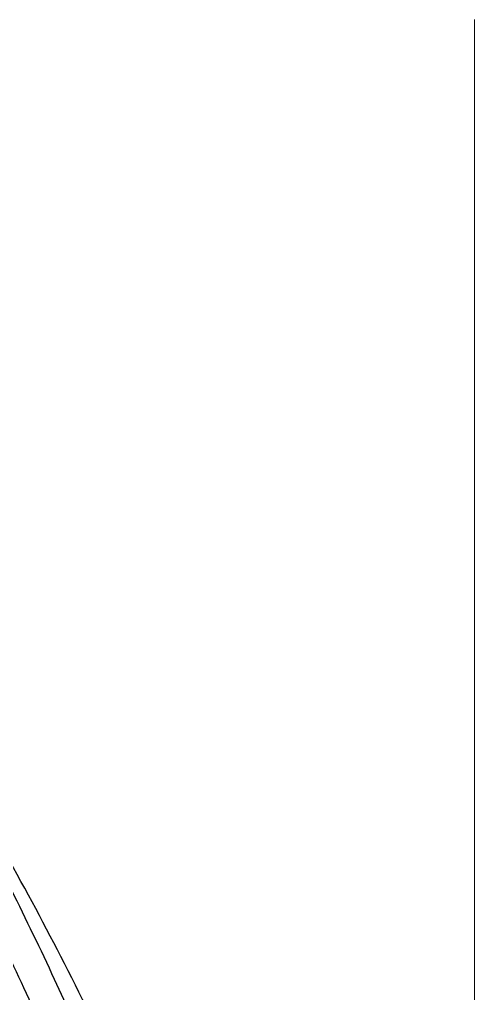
# Model space of a CAD drawing. Extents: x 0 to 1128, y 0 to 827.
# Drawn here: x 782.5 to 816.9, y 498.9 to 572.5 of the extents above; entities that cross this region are included whole.
import ezdxf

# ---------------------------------------------------------------- set-up
doc = ezdxf.new("R2010")
doc.units = 0
doc.header["$LTSCALE"] = 3
doc.header["$MEASUREMENT"] = 0
doc.layers.add('1', color=7, linetype='CONTINUOUS')
doc.layers.add('치수선', color=7, linetype='CONTINUOUS', lineweight=20)

msp = doc.modelspace()

# ---------------------------------------------------------------- linework, layer by layer
at = {"layer": '1', "color": 7, "linetype": 'Continuous'}
for points, knots in [([(815.38, 397.584), (815.33, 398.216), (814.808, 404.532), (814.04, 411.515), (812.248, 423.319), (810.976, 430.055), (808.282, 441.998), (806.404, 449.05), (802.747, 461.025), (800.464, 467.67), (796.014, 479.294), (793.206, 485.926), (789.05, 494.869), (785.993, 501.115), (782.996, 506.723), (781.465, 509.453)], [0, 0, 0, 0, 0.01614, 0.161377, 0.178828, 0.320162, 0.335868, 0.49058, 0.505884, 0.654704, 0.669424, 0.822831, 0.838005, 0.920544, 1, 1, 1, 1]), ([(781.871, 506.786), (782.968, 504.54), (785.051, 500.276), (788.908, 491.602), (793.322, 480.694), (798.119, 467.229), (802.311, 453.543), (805.231, 442.195), (807.324, 432.895), (809.037, 424.454), (811.133, 412.499), (812.144, 403.011), (812.747, 397.347)], [0, 0, 0, 0, 0.065668, 0.124634, 0.249176, 0.374314, 0.499585, 0.624623, 0.681707, 0.749723, 0.85061, 1, 1, 1, 1]), ([(791.333, 478.695), (790.467, 480.99), (788.73, 485.592), (785.89, 492.484), (782.928, 499.238), (780.811, 503.668), (779.787, 505.81)], [0, 0, 0, 0, 0.249552, 0.500319, 0.758347, 1, 1, 1, 1])]:
    msp.add_open_spline(points, degree=3, knots=knots, dxfattribs=at)
at = {"layer": '치수선'}
msp.add_line((816.871, 100.855), (816.871, 572.532), dxfattribs=at)

doc.saveas('drawing.dxf')
